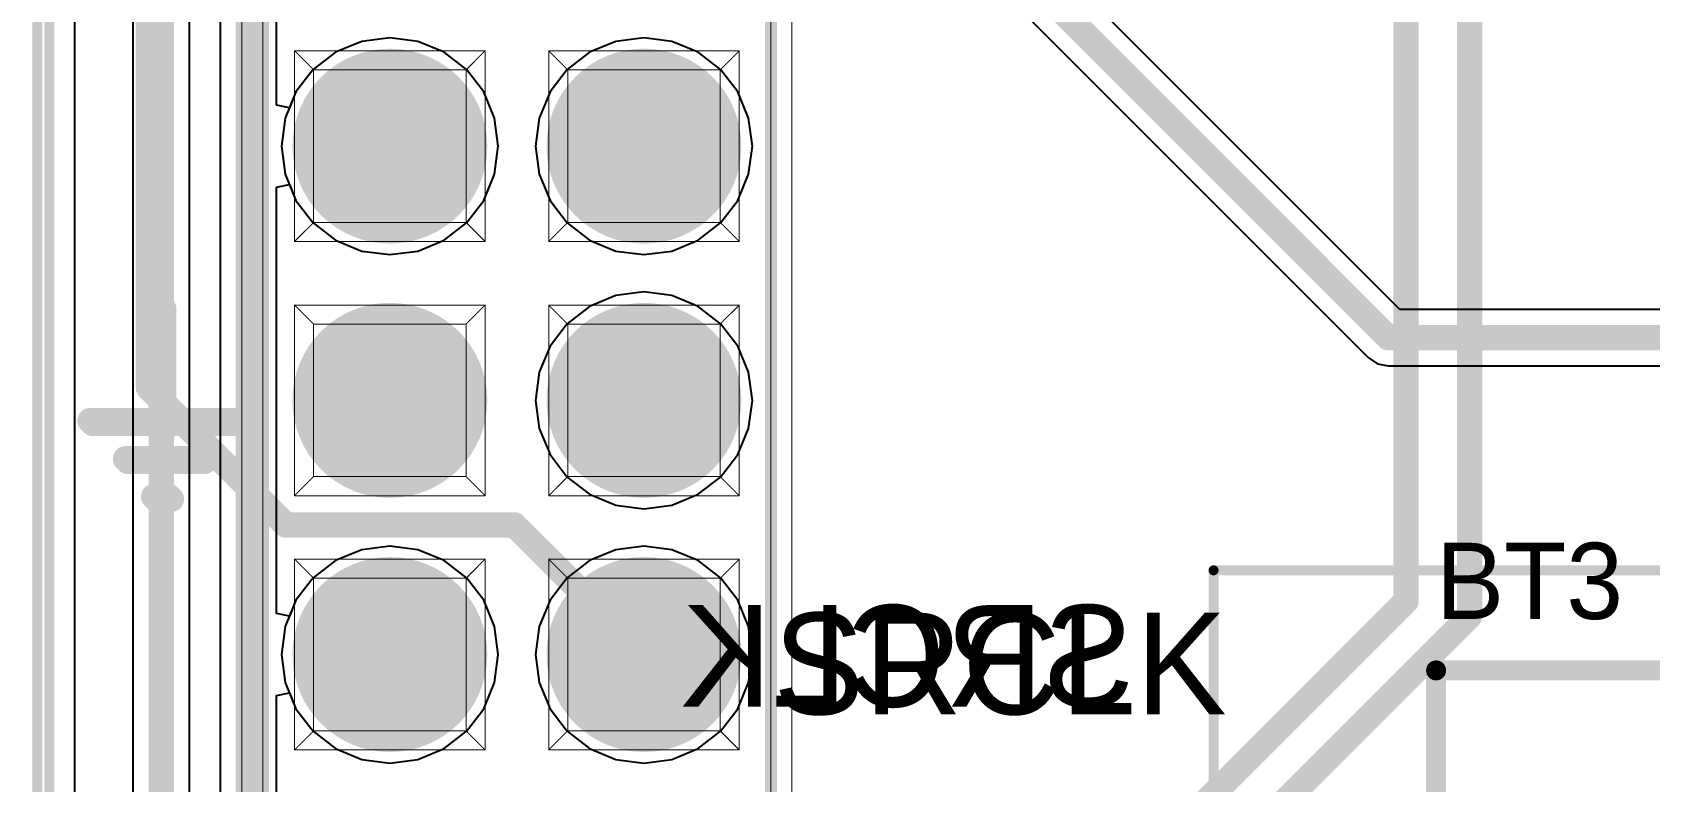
# Model space of a CAD drawing. Header units: millimetres. Extents: x 307 to 423, y 231 to 400.
# Drawn here: x 338.73 to 354.9, y 267.58 to 275.06 of the extents above; entities that cross this region are included whole.
import ezdxf

# ---------------------------------------------------------------- set-up
doc = ezdxf.new("R2010")
doc.units = ezdxf.units.MM
for name, color, linetype in [('BottomLayer', 5, 'Continuous'), ('BottomOverlay', 54, 'Continuous'), ('BottomSolder', 6, 'Continuous'), ('Mechanical1', 6, 'Continuous'), ('Mechanical14', 56, 'Continuous'), ('Mechanical15', 56, 'Continuous'), ('Mechanical16', 56, 'Continuous'), ('Mechanical20', 56, 'Continuous'), ('MidLayer1', 16, 'Continuous'), ('MidLayer2', 76, 'Continuous'), ('MultiLayer', 9, 'Continuous'), ('PadHoleLayer', 156, 'Continuous'), ('TopLayer', 1, 'Continuous'), ('TopOverlay', 2, 'Continuous'), ('TopSolder', 216, 'Continuous')]:
    doc.layers.add(name, color=color, linetype=linetype)

# ---------------------------------------------------------------- blocks, each defined once
blk = doc.blocks.new('CON_SAMTEC_TSW_135_07_X_D_468')
at = {"layer": 'BottomLayer', "const_width": 0.925}
for points in [[(14.778, 1.27, 1), (15.702, 1.27, 1)], [(17.318, 1.27, 1), (18.242, 1.27, 1)], [(19.858, 1.27, 1), (20.782, 1.27, 1)], [(14.778, -1.27, 1), (15.702, -1.27, 1)], [(17.318, -1.27, 1), (18.242, -1.27, 1)], [(19.858, -1.27, 1), (20.782, -1.27, 1)]]:
    blk.add_lwpolyline(points, format="xyb", close=True, dxfattribs=at)
at = {"layer": 'BottomSolder', "const_width": 0.975}
for points in [[(14.753, 1.27, 1), (15.727, 1.27, 1)], [(17.293, 1.27, 1), (18.267, 1.27, 1)], [(19.833, 1.27, 1), (20.807, 1.27, 1)], [(14.753, -1.27, 1), (15.727, -1.27, 1)], [(17.293, -1.27, 1), (18.267, -1.27, 1)], [(19.833, -1.27, 1), (20.807, -1.27, 1)]]:
    blk.add_lwpolyline(points, format="xyb", close=True, dxfattribs=at)
at = {"layer": 'Mechanical14', "const_width": 0.01}
for points in [[(44.45, 2.54), (-44.45, 2.54)], [(14.287, 0.318), (14.287, 2.223)], [(16.192, 2.223), (14.287, 2.223)], [(14.478, 2.032), (14.287, 2.223)], [(16.002, 2.032), (16.192, 2.223)], [(16.192, 0.318), (16.192, 2.223)], [(16.828, 0.318), (16.828, 2.223)], [(18.733, 2.223), (16.828, 2.223)], [(17.018, 2.032), (16.828, 2.223)], [(18.542, 2.032), (18.733, 2.223)], [(18.733, 0.318), (18.733, 2.223)], [(19.367, 0.318), (19.367, 2.223)], [(19.558, 2.032), (19.367, 2.223)], [(21.273, 2.223), (19.367, 2.223)], [(21.082, 2.032), (21.273, 2.223)], [(21.273, 0.318), (21.273, 2.223)], [(14.478, 0.508), (14.478, 2.032)], [(16.002, 2.032), (14.478, 2.032)], [(16.002, 0.508), (16.002, 2.032)], [(17.018, 0.508), (17.018, 2.032)], [(18.542, 2.032), (17.018, 2.032)], [(18.542, 0.508), (18.542, 2.032)], [(19.558, 0.508), (19.558, 2.032)], [(21.082, 2.032), (19.558, 2.032)], [(21.082, 0.508), (21.082, 2.032)], [(14.287, 0.318), (14.478, 0.508)], [(16.002, 0.508), (14.478, 0.508)], [(16.192, 0.318), (16.002, 0.508)], [(16.828, 0.318), (17.018, 0.508)], [(18.542, 0.508), (17.018, 0.508)], [(18.733, 0.318), (18.542, 0.508)], [(19.367, 0.318), (19.558, 0.508)], [(21.082, 0.508), (19.558, 0.508)], [(21.273, 0.318), (21.082, 0.508)], [(16.192, 0.318), (14.287, 0.318)], [(18.733, 0.318), (16.828, 0.318)], [(21.273, 0.318), (19.367, 0.318)], [(14.287, -2.223), (14.287, -0.318)], [(14.478, -0.508), (14.287, -0.318)], [(16.192, -0.318), (14.287, -0.318)], [(16.002, -0.508), (16.192, -0.318)], [(16.192, -2.223), (16.192, -0.318)], [(16.828, -2.223), (16.828, -0.318)], [(17.018, -0.508), (16.828, -0.318)], [(18.733, -0.318), (16.828, -0.318)], [(18.542, -0.508), (18.733, -0.318)], [(18.733, -2.223), (18.733, -0.318)], [(19.367, -2.223), (19.367, -0.318)], [(19.558, -0.508), (19.367, -0.318)], [(21.273, -0.318), (19.367, -0.318)], [(21.082, -0.508), (21.273, -0.318)], [(21.273, -2.223), (21.273, -0.318)], [(16.002, -0.508), (14.478, -0.508)], [(14.478, -2.032), (14.478, -0.508)], [(16.002, -2.032), (16.002, -0.508)], [(17.018, -2.032), (17.018, -0.508)], [(18.542, -0.508), (17.018, -0.508)], [(18.542, -2.032), (18.542, -0.508)], [(19.558, -2.032), (19.558, -0.508)], [(21.082, -0.508), (19.558, -0.508)], [(21.082, -2.032), (21.082, -0.508)], [(14.287, -2.223), (14.478, -2.032)], [(16.002, -2.032), (14.478, -2.032)], [(16.192, -2.223), (16.002, -2.032)], [(16.828, -2.223), (17.018, -2.032)], [(18.542, -2.032), (17.018, -2.032)], [(18.733, -2.223), (18.542, -2.032)], [(19.367, -2.223), (19.558, -2.032)], [(21.082, -2.032), (19.558, -2.032)], [(21.273, -2.223), (21.082, -2.032)], [(16.192, -2.223), (14.287, -2.223)], [(18.733, -2.223), (16.828, -2.223)], [(21.273, -2.223), (19.367, -2.223)], [(44.45, -2.54), (-44.45, -2.54)]]:
    blk.add_lwpolyline(points, dxfattribs=at)
at = {"layer": 'Mechanical14', "const_width": 0.005}
for points in [[(14.285, 2.223, 1), (14.29, 2.223, 1)], [(14.285, 2.223, 1), (14.29, 2.223, 1)], [(14.285, 2.223, 1), (14.29, 2.223, 1)], [(16.19, 2.223, 1), (16.195, 2.223, 1)], [(16.19, 2.223, 1), (16.195, 2.223, 1)], [(16.19, 2.223, 1), (16.195, 2.223, 1)], [(16.825, 2.223, 1), (16.83, 2.223, 1)], [(16.825, 2.223, 1), (16.83, 2.223, 1)], [(16.825, 2.223, 1), (16.83, 2.223, 1)], [(18.73, 2.223, 1), (18.735, 2.223, 1)], [(18.73, 2.223, 1), (18.735, 2.223, 1)], [(18.73, 2.223, 1), (18.735, 2.223, 1)], [(19.365, 2.223, 1), (19.37, 2.223, 1)], [(19.365, 2.223, 1), (19.37, 2.223, 1)], [(19.365, 2.223, 1), (19.37, 2.223, 1)], [(21.27, 2.223, 1), (21.275, 2.223, 1)], [(21.27, 2.223, 1), (21.275, 2.223, 1)], [(21.27, 2.223, 1), (21.275, 2.223, 1)], [(14.476, 2.032, 1), (14.48, 2.032, 1)], [(14.476, 2.032, 1), (14.48, 2.032, 1)], [(14.476, 2.032, 1), (14.48, 2.032, 1)], [(16, 2.032, 1), (16.004, 2.032, 1)], [(16, 2.032, 1), (16.004, 2.032, 1)], [(16, 2.032, 1), (16.004, 2.032, 1)], [(17.016, 2.032, 1), (17.02, 2.032, 1)], [(17.016, 2.032, 1), (17.02, 2.032, 1)], [(17.016, 2.032, 1), (17.02, 2.032, 1)], [(18.54, 2.032, 1), (18.544, 2.032, 1)], [(18.54, 2.032, 1), (18.544, 2.032, 1)], [(18.54, 2.032, 1), (18.544, 2.032, 1)], [(19.556, 2.032, 1), (19.56, 2.032, 1)], [(19.556, 2.032, 1), (19.56, 2.032, 1)], [(19.556, 2.032, 1), (19.56, 2.032, 1)], [(21.08, 2.032, 1), (21.084, 2.032, 1)], [(21.08, 2.032, 1), (21.084, 2.032, 1)], [(21.08, 2.032, 1), (21.084, 2.032, 1)], [(14.476, 0.508, 1), (14.48, 0.508, 1)], [(14.476, 0.508, 1), (14.48, 0.508, 1)], [(14.476, 0.508, 1), (14.48, 0.508, 1)], [(16, 0.508, 1), (16.004, 0.508, 1)], [(16, 0.508, 1), (16.004, 0.508, 1)], [(16, 0.508, 1), (16.004, 0.508, 1)], [(17.016, 0.508, 1), (17.02, 0.508, 1)], [(17.016, 0.508, 1), (17.02, 0.508, 1)], [(17.016, 0.508, 1), (17.02, 0.508, 1)], [(18.54, 0.508, 1), (18.544, 0.508, 1)], [(18.54, 0.508, 1), (18.544, 0.508, 1)], [(18.54, 0.508, 1), (18.544, 0.508, 1)], [(19.556, 0.508, 1), (19.56, 0.508, 1)], [(19.556, 0.508, 1), (19.56, 0.508, 1)], [(19.556, 0.508, 1), (19.56, 0.508, 1)], [(21.08, 0.508, 1), (21.084, 0.508, 1)], [(21.08, 0.508, 1), (21.084, 0.508, 1)], [(21.08, 0.508, 1), (21.084, 0.508, 1)], [(14.285, 0.318, 1), (14.29, 0.318, 1)], [(14.285, 0.318, 1), (14.29, 0.318, 1)], [(14.285, 0.318, 1), (14.29, 0.318, 1)], [(16.19, 0.318, 1), (16.195, 0.318, 1)], [(16.19, 0.318, 1), (16.195, 0.318, 1)], [(16.19, 0.318, 1), (16.195, 0.318, 1)], [(16.825, 0.318, 1), (16.83, 0.318, 1)], [(16.825, 0.318, 1), (16.83, 0.318, 1)], [(16.825, 0.318, 1), (16.83, 0.318, 1)], [(18.73, 0.318, 1), (18.735, 0.318, 1)], [(18.73, 0.318, 1), (18.735, 0.318, 1)], [(18.73, 0.318, 1), (18.735, 0.318, 1)], [(19.365, 0.318, 1), (19.37, 0.318, 1)], [(19.365, 0.318, 1), (19.37, 0.318, 1)], [(19.365, 0.318, 1), (19.37, 0.318, 1)], [(21.27, 0.318, 1), (21.275, 0.318, 1)], [(21.27, 0.318, 1), (21.275, 0.318, 1)], [(21.27, 0.318, 1), (21.275, 0.318, 1)], [(14.285, -0.318, 1), (14.29, -0.318, 1)], [(14.285, -0.318, 1), (14.29, -0.318, 1)], [(14.285, -0.318, 1), (14.29, -0.318, 1)], [(16.19, -0.318, 1), (16.195, -0.318, 1)], [(16.19, -0.318, 1), (16.195, -0.318, 1)], [(16.19, -0.318, 1), (16.195, -0.318, 1)], [(16.825, -0.318, 1), (16.83, -0.318, 1)], [(16.825, -0.318, 1), (16.83, -0.318, 1)], [(16.825, -0.318, 1), (16.83, -0.318, 1)], [(18.73, -0.318, 1), (18.735, -0.318, 1)], [(18.73, -0.318, 1), (18.735, -0.318, 1)], [(18.73, -0.318, 1), (18.735, -0.318, 1)], [(19.365, -0.318, 1), (19.37, -0.318, 1)], [(19.365, -0.318, 1), (19.37, -0.318, 1)], [(19.365, -0.318, 1), (19.37, -0.318, 1)], [(21.27, -0.318, 1), (21.275, -0.318, 1)], [(21.27, -0.318, 1), (21.275, -0.318, 1)], [(21.27, -0.318, 1), (21.275, -0.318, 1)], [(14.476, -0.508, 1), (14.48, -0.508, 1)], [(14.476, -0.508, 1), (14.48, -0.508, 1)], [(14.476, -0.508, 1), (14.48, -0.508, 1)], [(16, -0.508, 1), (16.004, -0.508, 1)], [(16, -0.508, 1), (16.004, -0.508, 1)], [(16, -0.508, 1), (16.004, -0.508, 1)], [(17.016, -0.508, 1), (17.02, -0.508, 1)], [(17.016, -0.508, 1), (17.02, -0.508, 1)], [(17.016, -0.508, 1), (17.02, -0.508, 1)], [(18.54, -0.508, 1), (18.544, -0.508, 1)], [(18.54, -0.508, 1), (18.544, -0.508, 1)], [(18.54, -0.508, 1), (18.544, -0.508, 1)], [(19.556, -0.508, 1), (19.56, -0.508, 1)], [(19.556, -0.508, 1), (19.56, -0.508, 1)], [(19.556, -0.508, 1), (19.56, -0.508, 1)], [(21.08, -0.508, 1), (21.084, -0.508, 1)], [(21.08, -0.508, 1), (21.084, -0.508, 1)], [(21.08, -0.508, 1), (21.084, -0.508, 1)], [(14.476, -2.032, 1), (14.48, -2.032, 1)], [(14.476, -2.032, 1), (14.48, -2.032, 1)], [(14.476, -2.032, 1), (14.48, -2.032, 1)], [(16, -2.032, 1), (16.004, -2.032, 1)], [(16, -2.032, 1), (16.004, -2.032, 1)], [(16, -2.032, 1), (16.004, -2.032, 1)], [(17.016, -2.032, 1), (17.02, -2.032, 1)], [(17.016, -2.032, 1), (17.02, -2.032, 1)], [(17.016, -2.032, 1), (17.02, -2.032, 1)], [(18.54, -2.032, 1), (18.544, -2.032, 1)], [(18.54, -2.032, 1), (18.544, -2.032, 1)], [(18.54, -2.032, 1), (18.544, -2.032, 1)], [(19.556, -2.032, 1), (19.56, -2.032, 1)], [(19.556, -2.032, 1), (19.56, -2.032, 1)], [(19.556, -2.032, 1), (19.56, -2.032, 1)], [(21.08, -2.032, 1), (21.084, -2.032, 1)], [(21.08, -2.032, 1), (21.084, -2.032, 1)], [(21.08, -2.032, 1), (21.084, -2.032, 1)], [(14.285, -2.223, 1), (14.29, -2.223, 1)], [(14.285, -2.223, 1), (14.29, -2.223, 1)], [(14.285, -2.223, 1), (14.29, -2.223, 1)], [(16.19, -2.223, 1), (16.195, -2.223, 1)], [(16.19, -2.223, 1), (16.195, -2.223, 1)], [(16.19, -2.223, 1), (16.195, -2.223, 1)], [(16.825, -2.223, 1), (16.83, -2.223, 1)], [(16.825, -2.223, 1), (16.83, -2.223, 1)], [(16.825, -2.223, 1), (16.83, -2.223, 1)], [(18.73, -2.223, 1), (18.735, -2.223, 1)], [(18.73, -2.223, 1), (18.735, -2.223, 1)], [(18.73, -2.223, 1), (18.735, -2.223, 1)], [(19.365, -2.223, 1), (19.37, -2.223, 1)], [(19.365, -2.223, 1), (19.37, -2.223, 1)], [(19.365, -2.223, 1), (19.37, -2.223, 1)], [(21.27, -2.223, 1), (21.275, -2.223, 1)], [(21.27, -2.223, 1), (21.275, -2.223, 1)], [(21.27, -2.223, 1), (21.275, -2.223, 1)]]:
    blk.add_lwpolyline(points, format="xyb", close=True, dxfattribs=at)
at = {"layer": 'Mechanical16', "const_width": 0.01}
for points in [[(44.67, 2.75), (-44.67, 2.75)], [(44.67, -2.75), (-44.67, -2.75)]]:
    blk.add_lwpolyline(points, dxfattribs=at)
at = {"layer": 'MidLayer1', "const_width": 0.925}
for points in [[(14.778, 1.27, 1), (15.702, 1.27, 1)], [(17.318, 1.27, 1), (18.242, 1.27, 1)], [(19.858, 1.27, 1), (20.782, 1.27, 1)], [(14.778, -1.27, 1), (15.702, -1.27, 1)], [(17.318, -1.27, 1), (18.242, -1.27, 1)], [(19.858, -1.27, 1), (20.782, -1.27, 1)]]:
    blk.add_lwpolyline(points, format="xyb", close=True, dxfattribs=at)
at = {"layer": 'MidLayer2', "const_width": 0.925}
for points in [[(14.778, 1.27, 1), (15.702, 1.27, 1)], [(17.318, 1.27, 1), (18.242, 1.27, 1)], [(19.858, 1.27, 1), (20.782, 1.27, 1)], [(14.778, -1.27, 1), (15.702, -1.27, 1)], [(17.318, -1.27, 1), (18.242, -1.27, 1)], [(19.858, -1.27, 1), (20.782, -1.27, 1)]]:
    blk.add_lwpolyline(points, format="xyb", close=True, dxfattribs=at)
at = {"layer": 'MultiLayer', "const_width": 0.925}
for points in [[(14.778, 1.27, 1), (15.702, 1.27, 1)], [(17.318, 1.27, 1), (18.242, 1.27, 1)], [(19.858, 1.27, 1), (20.782, 1.27, 1)], [(14.778, -1.27, 1), (15.702, -1.27, 1)], [(17.318, -1.27, 1), (18.242, -1.27, 1)], [(19.858, -1.27, 1), (20.782, -1.27, 1)]]:
    blk.add_lwpolyline(points, format="xyb", close=True, dxfattribs=at)
at = {"layer": 'PadHoleLayer', "const_width": 0.5}
for points in [[(14.99, 1.27, 1), (15.49, 1.27, 1)], [(17.53, 1.27, 1), (18.03, 1.27, 1)], [(20.07, 1.27, 1), (20.57, 1.27, 1)], [(14.99, -1.27, 1), (15.49, -1.27, 1)], [(17.53, -1.27, 1), (18.03, -1.27, 1)], [(20.07, -1.27, 1), (20.57, -1.27, 1)]]:
    blk.add_lwpolyline(points, format="xyb", close=True, dxfattribs=at)
at = {"layer": 'TopLayer', "const_width": 0.925}
for points in [[(14.778, 1.27, 1), (15.702, 1.27, 1)], [(17.318, 1.27, 1), (18.242, 1.27, 1)], [(19.858, 1.27, 1), (20.782, 1.27, 1)], [(14.778, -1.27, 1), (15.702, -1.27, 1)], [(17.318, -1.27, 1), (18.242, -1.27, 1)], [(19.858, -1.27, 1), (20.782, -1.27, 1)]]:
    blk.add_lwpolyline(points, format="xyb", close=True, dxfattribs=at)
at = {"layer": 'TopOverlay', "const_width": 0.12}
for points in [[(44.45, 2.54), (-44.45, 2.54)], [(44.45, -2.54), (-44.45, -2.54)]]:
    blk.add_lwpolyline(points, dxfattribs=at)
at = {"layer": 'TopSolder', "const_width": 0.975}
for points in [[(14.753, 1.27, 1), (15.727, 1.27, 1)], [(17.293, 1.27, 1), (18.267, 1.27, 1)], [(19.833, 1.27, 1), (20.807, 1.27, 1)], [(14.753, -1.27, 1), (15.727, -1.27, 1)], [(17.293, -1.27, 1), (18.267, -1.27, 1)], [(19.833, -1.27, 1), (20.807, -1.27, 1)]]:
    blk.add_lwpolyline(points, format="xyb", close=True, dxfattribs=at)
blk = doc.blocks.new('TS14121260BK260SCRD_478')
at = {"layer": 'Mechanical15', "const_width": 0.1}
for points in [[(0.25, -8.5), (0.25, 3.5)], [(0.25, 3.5), (12.25, 3.5)]]:
    blk.add_lwpolyline(points, dxfattribs=at)
at = {"layer": 'Mechanical15', "const_width": 0.05}
blk.add_lwpolyline([(0.225, 3.5, 1), (0.275, 3.5, 1)], format="xyb", close=True, dxfattribs=at)
blk.add_lwpolyline([(0.225, 3.5, 1), (0.275, 3.5, 1)], format="xyb", close=True, dxfattribs=at)
at = {"layer": 'Mechanical20', "const_width": 0.1}
for points in [[(-1.975, -9.5), (-1.975, 4.5)], [(-1.975, 4.5), (14.475, 4.5)]]:
    blk.add_lwpolyline(points, dxfattribs=at)
at = {"layer": 'Mechanical20', "const_width": 0.05}
blk.add_lwpolyline([(-2, 4.5, 1), (-1.95, 4.5, 1)], format="xyb", close=True, dxfattribs=at)
blk.add_lwpolyline([(-2, 4.5, 1), (-1.95, 4.5, 1)], format="xyb", close=True, dxfattribs=at)
at = {"layer": 'TopOverlay', "const_width": 0.2}
for points in [[(0.25, 1.3), (0.25, 3.5)], [(0.25, 3.5), (12.25, 3.5)]]:
    blk.add_lwpolyline(points, dxfattribs=at)
at = {"layer": 'TopOverlay', "const_width": 0.1}
blk.add_lwpolyline([(0.2, 3.5, 1), (0.3, 3.5, 1)], format="xyb", close=True, dxfattribs=at)
blk.add_lwpolyline([(0.2, 3.5, 1), (0.3, 3.5, 1)], format="xyb", close=True, dxfattribs=at)

msp = doc.modelspace()

# ---------------------------------------------------------------- linework, layer by layer
at = {"layer": 'BottomLayer'}
for p, q in [((339.155, 232.696), (339.155, 362.036)), ((342.023, 274.974), (341.761, 274.866)), ((342.304, 275.011), (342.023, 274.974)), ((342.584, 274.974), (342.304, 275.011)), ((342.846, 274.866), (342.584, 274.974)), ((344.563, 274.974), (344.301, 274.866)), ((344.844, 275.011), (344.563, 274.974)), ((345.124, 274.974), (344.844, 275.011)), ((345.386, 274.866), (345.124, 274.974)), ((341.761, 274.866), (341.537, 274.693)), ((343.07, 274.693), (342.846, 274.866)), ((344.301, 274.866), (344.077, 274.693)), ((345.61, 274.693), (345.386, 274.866)), ((341.537, 274.693), (341.365, 274.469)), ((343.243, 274.469), (343.07, 274.693)), ((344.077, 274.693), (343.905, 274.469)), ((345.783, 274.469), (345.61, 274.693)), ((341.365, 274.469), (341.256, 274.207)), ((343.351, 274.207), (343.243, 274.469)), ((343.905, 274.469), (343.796, 274.207)), ((345.891, 274.207), (345.783, 274.469)), ((341.256, 274.207), (341.219, 273.927)), ((343.388, 273.927), (343.351, 274.207)), ((343.796, 274.207), (343.759, 273.927)), ((345.928, 273.927), (345.891, 274.207)), ((341.219, 273.927), (341.256, 273.646)), ((343.351, 273.646), (343.388, 273.927)), ((343.759, 273.927), (343.796, 273.646)), ((345.891, 273.646), (345.928, 273.927)), ((341.256, 273.646), (341.365, 273.385)), ((343.243, 273.385), (343.351, 273.646)), ((343.796, 273.646), (343.905, 273.385)), ((345.783, 273.385), (345.891, 273.646)), ((341.365, 273.385), (341.537, 273.16)), ((343.07, 273.16), (343.243, 273.385)), ((343.905, 273.385), (344.077, 273.16)), ((345.61, 273.16), (345.783, 273.385)), ((341.537, 273.16), (341.761, 272.988)), ((342.846, 272.988), (343.07, 273.16)), ((344.077, 273.16), (344.301, 272.988)), ((345.386, 272.988), (345.61, 273.16)), ((341.761, 272.988), (342.023, 272.879)), ((342.584, 272.879), (342.846, 272.988)), ((344.301, 272.988), (344.563, 272.879)), ((345.124, 272.879), (345.386, 272.988)), ((342.023, 272.879), (342.304, 272.843)), ((342.304, 272.843), (342.584, 272.879)), ((344.563, 272.879), (344.844, 272.843)), ((344.844, 272.843), (345.124, 272.879)), ((344.844, 272.471), (344.563, 272.434)), ((345.124, 272.434), (344.844, 272.471)), ((344.301, 272.326), (344.077, 272.153)), ((344.563, 272.434), (344.301, 272.326)), ((345.386, 272.326), (345.124, 272.434)), ((345.61, 272.153), (345.386, 272.326)), ((344.077, 272.153), (343.905, 271.929)), ((345.783, 271.929), (345.61, 272.153)), ((343.905, 271.929), (343.796, 271.667)), ((345.891, 271.667), (345.783, 271.929)), ((343.796, 271.667), (343.759, 271.387)), ((345.928, 271.387), (345.891, 271.667)), ((343.759, 271.387), (343.796, 271.106)), ((345.891, 271.106), (345.928, 271.387)), ((343.796, 271.106), (343.905, 270.845)), ((345.783, 270.845), (345.891, 271.106)), ((343.905, 270.845), (344.077, 270.62)), ((345.61, 270.62), (345.783, 270.845)), ((344.077, 270.62), (344.301, 270.448)), ((345.386, 270.448), (345.61, 270.62)), ((344.301, 270.448), (344.563, 270.339)), ((345.124, 270.339), (345.386, 270.448)), ((344.563, 270.339), (344.844, 270.303)), ((344.844, 270.303), (345.124, 270.339)), ((342.023, 269.894), (341.761, 269.786)), ((342.304, 269.931), (342.023, 269.894)), ((342.584, 269.894), (342.304, 269.931)), ((342.846, 269.786), (342.584, 269.894)), ((344.563, 269.894), (344.301, 269.786)), ((344.844, 269.931), (344.563, 269.894)), ((345.124, 269.894), (344.844, 269.931)), ((345.386, 269.786), (345.124, 269.894)), ((341.761, 269.786), (341.537, 269.613)), ((343.07, 269.613), (342.846, 269.786)), ((344.301, 269.786), (344.077, 269.613)), ((345.61, 269.613), (345.386, 269.786)), ((341.537, 269.613), (341.365, 269.389)), ((343.243, 269.389), (343.07, 269.613)), ((344.077, 269.613), (343.905, 269.389)), ((345.783, 269.389), (345.61, 269.613)), ((341.365, 269.389), (341.256, 269.127)), ((343.351, 269.127), (343.243, 269.389)), ((343.905, 269.389), (343.796, 269.127)), ((345.891, 269.127), (345.783, 269.389)), ((341.256, 269.127), (341.219, 268.847)), ((343.388, 268.847), (343.351, 269.127)), ((343.796, 269.127), (343.759, 268.847)), ((345.928, 268.847), (345.891, 269.127)), ((341.219, 268.847), (341.256, 268.566)), ((343.351, 268.566), (343.388, 268.847)), ((343.759, 268.847), (343.796, 268.566)), ((345.891, 268.566), (345.928, 268.847)), ((341.256, 268.566), (341.365, 268.305)), ((343.243, 268.305), (343.351, 268.566)), ((343.796, 268.566), (343.905, 268.305)), ((345.783, 268.305), (345.891, 268.566)), ((341.365, 268.305), (341.537, 268.08)), ((343.07, 268.08), (343.243, 268.305)), ((343.905, 268.305), (344.077, 268.08)), ((345.61, 268.08), (345.783, 268.305)), ((341.537, 268.08), (341.761, 267.908)), ((342.846, 267.908), (343.07, 268.08)), ((344.077, 268.08), (344.301, 267.908)), ((345.386, 267.908), (345.61, 268.08)), ((341.761, 267.908), (342.023, 267.799)), ((342.023, 267.799), (342.304, 267.763)), ((342.304, 267.763), (342.584, 267.799)), ((342.584, 267.799), (342.846, 267.908)), ((344.301, 267.908), (344.563, 267.799)), ((344.563, 267.799), (344.844, 267.763)), ((344.844, 267.763), (345.124, 267.799)), ((345.124, 267.799), (345.386, 267.908))]:
    msp.add_line(p, q, dxfattribs=at)
at = {"layer": 'BottomOverlay', "const_width": 0.254}
for points in [[(340.043, 271.234), (340.043, 272.301)], [(339.332, 271.158), (340.754, 271.158)], [(339.687, 270.777), (340.449, 270.777)], [(339.967, 270.4), (340.12, 270.4)]]:
    msp.add_lwpolyline(points, dxfattribs=at)
at = {"layer": 'BottomOverlay', "const_width": 0.127}
for points in [[(339.979, 272.301, 1), (340.106, 272.301, 1)], [(339.979, 271.234, 1), (340.106, 271.234, 1)], [(339.268, 271.158, 1), (339.395, 271.158, 1)], [(340.691, 271.158, 1), (340.818, 271.158, 1)], [(339.624, 270.777, 1), (339.751, 270.777, 1)], [(340.386, 270.777, 1), (340.513, 270.777, 1)], [(339.903, 270.4, 1), (340.03, 270.4, 1)], [(340.056, 270.4, 1), (340.183, 270.4, 1)]]:
    msp.add_lwpolyline(points, format="xyb", close=True, dxfattribs=at)
at = {"layer": 'Mechanical1', "const_width": 0.1}
for points in [[(338.78, 232.747), (338.78, 362.087)], [(338.9, 232.696), (338.9, 362.036)]]:
    msp.add_lwpolyline(points, dxfattribs=at)
at = {"layer": 'MidLayer1'}
for p, q in [((339.155, 232.696), (339.155, 362.036)), ((342.023, 274.974), (341.761, 274.866)), ((342.304, 275.011), (342.023, 274.974)), ((342.584, 274.974), (342.304, 275.011)), ((342.846, 274.866), (342.584, 274.974)), ((344.563, 274.974), (344.301, 274.866)), ((344.844, 275.011), (344.563, 274.974)), ((345.124, 274.974), (344.844, 275.011)), ((345.386, 274.866), (345.124, 274.974)), ((341.761, 274.866), (341.537, 274.693)), ((343.07, 274.693), (342.846, 274.866)), ((344.301, 274.866), (344.077, 274.693)), ((345.61, 274.693), (345.386, 274.866)), ((341.537, 274.693), (341.365, 274.469)), ((343.243, 274.469), (343.07, 274.693)), ((344.077, 274.693), (343.905, 274.469)), ((345.783, 274.469), (345.61, 274.693)), ((341.365, 274.469), (341.256, 274.207)), ((343.351, 274.207), (343.243, 274.469)), ((343.905, 274.469), (343.796, 274.207)), ((345.891, 274.207), (345.783, 274.469)), ((341.256, 274.207), (341.219, 273.927)), ((343.388, 273.927), (343.351, 274.207)), ((343.796, 274.207), (343.759, 273.927)), ((345.928, 273.927), (345.891, 274.207)), ((341.219, 273.927), (341.256, 273.646)), ((343.351, 273.646), (343.388, 273.927)), ((343.759, 273.927), (343.796, 273.646)), ((345.891, 273.646), (345.928, 273.927)), ((341.256, 273.646), (341.365, 273.385)), ((343.243, 273.385), (343.351, 273.646)), ((343.796, 273.646), (343.905, 273.385)), ((345.783, 273.385), (345.891, 273.646)), ((341.365, 273.385), (341.537, 273.16)), ((343.07, 273.16), (343.243, 273.385)), ((343.905, 273.385), (344.077, 273.16)), ((345.61, 273.16), (345.783, 273.385)), ((341.537, 273.16), (341.761, 272.988)), ((342.846, 272.988), (343.07, 273.16)), ((344.077, 273.16), (344.301, 272.988)), ((345.386, 272.988), (345.61, 273.16)), ((341.761, 272.988), (342.023, 272.879)), ((342.584, 272.879), (342.846, 272.988)), ((344.301, 272.988), (344.563, 272.879)), ((345.124, 272.879), (345.386, 272.988)), ((342.023, 272.879), (342.304, 272.843)), ((342.304, 272.843), (342.584, 272.879)), ((344.563, 272.879), (344.844, 272.843)), ((344.844, 272.843), (345.124, 272.879)), ((344.844, 272.471), (344.563, 272.434)), ((345.124, 272.434), (344.844, 272.471)), ((344.301, 272.326), (344.077, 272.153)), ((344.563, 272.434), (344.301, 272.326)), ((345.386, 272.326), (345.124, 272.434)), ((345.61, 272.153), (345.386, 272.326)), ((344.077, 272.153), (343.905, 271.929)), ((345.783, 271.929), (345.61, 272.153)), ((343.905, 271.929), (343.796, 271.667)), ((345.891, 271.667), (345.783, 271.929)), ((343.796, 271.667), (343.759, 271.387)), ((345.928, 271.387), (345.891, 271.667)), ((343.759, 271.387), (343.796, 271.106)), ((345.891, 271.106), (345.928, 271.387)), ((343.796, 271.106), (343.905, 270.845)), ((345.783, 270.845), (345.891, 271.106)), ((343.905, 270.845), (344.077, 270.62)), ((345.61, 270.62), (345.783, 270.845)), ((344.077, 270.62), (344.301, 270.448)), ((345.386, 270.448), (345.61, 270.62)), ((344.301, 270.448), (344.563, 270.339)), ((345.124, 270.339), (345.386, 270.448)), ((344.563, 270.339), (344.844, 270.303)), ((344.844, 270.303), (345.124, 270.339)), ((342.023, 269.894), (341.761, 269.786)), ((342.304, 269.931), (342.023, 269.894)), ((342.584, 269.894), (342.304, 269.931)), ((342.846, 269.786), (342.584, 269.894)), ((344.563, 269.894), (344.301, 269.786)), ((344.844, 269.931), (344.563, 269.894)), ((345.124, 269.894), (344.844, 269.931)), ((345.386, 269.786), (345.124, 269.894)), ((341.761, 269.786), (341.537, 269.613)), ((343.07, 269.613), (342.846, 269.786)), ((344.301, 269.786), (344.077, 269.613)), ((345.61, 269.613), (345.386, 269.786)), ((341.537, 269.613), (341.365, 269.389)), ((343.243, 269.389), (343.07, 269.613)), ((344.077, 269.613), (343.905, 269.389)), ((345.783, 269.389), (345.61, 269.613)), ((341.365, 269.389), (341.256, 269.127)), ((343.351, 269.127), (343.243, 269.389)), ((343.905, 269.389), (343.796, 269.127)), ((345.891, 269.127), (345.783, 269.389)), ((341.256, 269.127), (341.219, 268.847)), ((343.388, 268.847), (343.351, 269.127)), ((343.796, 269.127), (343.759, 268.847)), ((345.928, 268.847), (345.891, 269.127)), ((341.219, 268.847), (341.256, 268.566)), ((343.351, 268.566), (343.388, 268.847)), ((343.759, 268.847), (343.796, 268.566)), ((345.891, 268.566), (345.928, 268.847)), ((341.256, 268.566), (341.365, 268.305)), ((343.243, 268.305), (343.351, 268.566)), ((343.796, 268.566), (343.905, 268.305)), ((345.783, 268.305), (345.891, 268.566)), ((341.365, 268.305), (341.537, 268.08)), ((343.07, 268.08), (343.243, 268.305)), ((343.905, 268.305), (344.077, 268.08)), ((345.61, 268.08), (345.783, 268.305)), ((341.537, 268.08), (341.761, 267.908)), ((342.846, 267.908), (343.07, 268.08)), ((344.077, 268.08), (344.301, 267.908)), ((345.386, 267.908), (345.61, 268.08)), ((341.761, 267.908), (342.023, 267.799)), ((342.023, 267.799), (342.304, 267.763)), ((342.304, 267.763), (342.584, 267.799)), ((342.584, 267.799), (342.846, 267.908)), ((344.301, 267.908), (344.563, 267.799)), ((344.563, 267.799), (344.844, 267.763)), ((344.844, 267.763), (345.124, 267.799)), ((345.124, 267.799), (345.386, 267.908))]:
    msp.add_line(p, q, dxfattribs=at)
at = {"layer": 'MidLayer2', "const_width": 0.254}
for points in [[(339.891, 271.514), (339.891, 293.967)], [(352.464, 269.38), (352.464, 282.616)], [(353.099, 269.228), (353.099, 282.309)], [(339.891, 271.514), (341.262, 270.142)], [(341.262, 270.142), (343.548, 270.142)], [(343.548, 270.142), (344.844, 268.847)], [(348.188, 265.105), (352.464, 269.38)], [(346.393, 262.522), (353.099, 269.228)]]:
    msp.add_lwpolyline(points, dxfattribs=at)
at = {"layer": 'MidLayer2', "const_width": 0.127}
for points in [[(339.827, 271.514, 1), (339.954, 271.514, 1)], [(339.827, 271.514, 1), (339.954, 271.514, 1)], [(341.199, 270.142, 1), (341.326, 270.142, 1)], [(341.199, 270.142, 1), (341.326, 270.142, 1)], [(343.485, 270.142, 1), (343.612, 270.142, 1)], [(343.485, 270.142, 1), (343.612, 270.142, 1)], [(352.4, 269.38, 1), (352.527, 269.38, 1)], [(352.4, 269.38, 1), (352.527, 269.38, 1)], [(353.035, 269.228, 1), (353.162, 269.228, 1)], [(353.035, 269.228, 1), (353.162, 269.228, 1)], [(344.78, 268.847, 1), (344.907, 268.847, 1)]]:
    msp.add_lwpolyline(points, format="xyb", close=True, dxfattribs=at)
at = {"layer": 'TopLayer'}
for p, q in [((339.155, 232.696), (339.155, 362.036)), ((339.735, 305.967), (339.735, 244.209)), ((340.3, 244.326), (340.3, 305.85)), ((340.607, 288.87), (340.607, 257.866)), ((352.403, 272.296), (347.895, 276.804)), ((347.412, 276.488), (352.086, 271.814)), ((341.172, 274.336), (341.172, 276.058)), ((342.023, 274.974), (341.761, 274.866)), ((342.304, 275.011), (342.023, 274.974)), ((342.584, 274.974), (342.304, 275.011)), ((342.846, 274.866), (342.584, 274.974)), ((344.563, 274.974), (344.301, 274.866)), ((344.844, 275.011), (344.563, 274.974)), ((345.124, 274.974), (344.844, 275.011)), ((345.386, 274.866), (345.124, 274.974)), ((341.761, 274.866), (341.537, 274.693)), ((343.07, 274.693), (342.846, 274.866)), ((344.301, 274.866), (344.077, 274.693)), ((345.61, 274.693), (345.386, 274.866)), ((341.537, 274.693), (341.365, 274.469)), ((343.243, 274.469), (343.07, 274.693)), ((344.077, 274.693), (343.905, 274.469)), ((345.783, 274.469), (345.61, 274.693)), ((341.365, 274.469), (341.299, 274.31)), ((343.351, 274.207), (343.243, 274.469)), ((343.905, 274.469), (343.796, 274.207)), ((345.891, 274.207), (345.783, 274.469)), ((341.299, 274.31), (341.172, 274.336)), ((343.388, 273.927), (343.351, 274.207)), ((343.796, 274.207), (343.759, 273.927)), ((345.928, 273.927), (345.891, 274.207)), ((343.351, 273.646), (343.388, 273.927)), ((343.759, 273.927), (343.796, 273.646)), ((345.891, 273.646), (345.928, 273.927)), ((343.243, 273.385), (343.351, 273.646)), ((343.796, 273.646), (343.905, 273.385)), ((345.783, 273.385), (345.891, 273.646)), ((341.172, 273.518), (341.299, 273.543)), ((341.172, 269.256), (341.172, 273.518)), ((341.299, 273.543), (341.365, 273.385)), ((341.365, 273.385), (341.537, 273.16)), ((343.07, 273.16), (343.243, 273.385)), ((343.905, 273.385), (344.077, 273.16)), ((345.61, 273.16), (345.783, 273.385)), ((341.537, 273.16), (341.761, 272.988)), ((342.846, 272.988), (343.07, 273.16)), ((344.077, 273.16), (344.301, 272.988)), ((345.386, 272.988), (345.61, 273.16)), ((341.761, 272.988), (342.023, 272.879)), ((342.584, 272.879), (342.846, 272.988)), ((344.301, 272.988), (344.563, 272.879)), ((345.124, 272.879), (345.386, 272.988)), ((342.023, 272.879), (342.304, 272.843)), ((342.304, 272.843), (342.584, 272.879)), ((344.563, 272.879), (344.844, 272.843)), ((344.844, 272.843), (345.124, 272.879)), ((344.844, 272.471), (344.563, 272.434)), ((345.124, 272.434), (344.844, 272.471)), ((344.301, 272.326), (344.077, 272.153)), ((344.563, 272.434), (344.301, 272.326)), ((345.386, 272.326), (345.124, 272.434)), ((345.61, 272.153), (345.386, 272.326)), ((360.042, 272.296), (352.403, 272.296)), ((344.077, 272.153), (343.905, 271.929)), ((345.783, 271.929), (345.61, 272.153)), ((343.905, 271.929), (343.796, 271.667)), ((345.891, 271.667), (345.783, 271.929)), ((352.086, 271.814), (352.178, 271.753)), ((343.796, 271.667), (343.759, 271.387)), ((345.928, 271.387), (345.891, 271.667)), ((352.178, 271.753), (352.286, 271.731)), ((352.286, 271.731), (352.286, 271.731)), ((352.286, 271.731), (360.042, 271.731)), ((343.759, 271.387), (343.796, 271.106)), ((345.891, 271.106), (345.928, 271.387)), ((343.796, 271.106), (343.905, 270.845)), ((345.783, 270.845), (345.891, 271.106)), ((343.905, 270.845), (344.077, 270.62)), ((345.61, 270.62), (345.783, 270.845)), ((344.077, 270.62), (344.301, 270.448)), ((345.386, 270.448), (345.61, 270.62)), ((344.301, 270.448), (344.563, 270.339)), ((345.124, 270.339), (345.386, 270.448)), ((344.563, 270.339), (344.844, 270.303)), ((344.844, 270.303), (345.124, 270.339)), ((342.023, 269.894), (341.761, 269.786)), ((342.304, 269.931), (342.023, 269.894)), ((342.584, 269.894), (342.304, 269.931)), ((342.846, 269.786), (342.584, 269.894)), ((344.563, 269.894), (344.301, 269.786)), ((344.844, 269.931), (344.563, 269.894)), ((345.124, 269.894), (344.844, 269.931)), ((345.386, 269.786), (345.124, 269.894)), ((341.761, 269.786), (341.537, 269.613)), ((343.07, 269.613), (342.846, 269.786)), ((344.301, 269.786), (344.077, 269.613)), ((345.61, 269.613), (345.386, 269.786)), ((341.537, 269.613), (341.365, 269.389)), ((343.243, 269.389), (343.07, 269.613)), ((344.077, 269.613), (343.905, 269.389)), ((345.783, 269.389), (345.61, 269.613)), ((341.365, 269.389), (341.299, 269.23)), ((343.351, 269.127), (343.243, 269.389)), ((343.905, 269.389), (343.796, 269.127)), ((345.891, 269.127), (345.783, 269.389)), ((341.299, 269.23), (341.172, 269.256)), ((343.388, 268.847), (343.351, 269.127)), ((343.796, 269.127), (343.759, 268.847)), ((345.928, 268.847), (345.891, 269.127)), ((343.351, 268.566), (343.388, 268.847)), ((343.759, 268.847), (343.796, 268.566)), ((345.891, 268.566), (345.928, 268.847)), ((341.172, 268.438), (341.299, 268.463)), ((341.172, 266.716), (341.172, 268.438)), ((341.299, 268.463), (341.365, 268.305)), ((343.243, 268.305), (343.351, 268.566)), ((343.796, 268.566), (343.905, 268.305)), ((345.783, 268.305), (345.891, 268.566)), ((341.365, 268.305), (341.537, 268.08)), ((343.07, 268.08), (343.243, 268.305)), ((343.905, 268.305), (344.077, 268.08)), ((345.61, 268.08), (345.783, 268.305)), ((341.537, 268.08), (341.761, 267.908)), ((342.846, 267.908), (343.07, 268.08)), ((344.077, 268.08), (344.301, 267.908)), ((345.386, 267.908), (345.61, 268.08)), ((341.761, 267.908), (342.023, 267.799)), ((342.023, 267.799), (342.304, 267.763)), ((342.304, 267.763), (342.584, 267.799)), ((342.584, 267.799), (342.846, 267.908)), ((344.301, 267.908), (344.563, 267.799)), ((344.563, 267.799), (344.844, 267.763)), ((344.844, 267.763), (345.124, 267.799)), ((345.124, 267.799), (345.386, 267.908))]:
    msp.add_line(p, q, dxfattribs=at)
at = {"layer": 'TopLayer', "const_width": 0.254}
for points in [[(340.018, 305.967), (340.018, 244.209)], [(340.889, 257.866), (340.889, 288.87)], [(347.612, 276.687), (352.286, 272.014)], [(352.286, 272.014), (360.592, 272.014)]]:
    msp.add_lwpolyline(points, dxfattribs=at)
at = {"layer": 'TopLayer', "const_width": 0.127}
msp.add_lwpolyline([(352.222, 272.014, 1), (352.349, 272.014, 1)], format="xyb", close=True, dxfattribs=at)
msp.add_lwpolyline([(352.222, 272.014, 1), (352.349, 272.014, 1)], format="xyb", close=True, dxfattribs=at)
at = {"layer": 'TopOverlay', "const_width": 0.254}
for points in [[(340.018, 271.26), (340.018, 272.327)], [(339.306, 271.184), (340.729, 271.184)], [(339.662, 270.803), (340.424, 270.803)], [(339.941, 270.425), (340.094, 270.425)]]:
    msp.add_lwpolyline(points, dxfattribs=at)
at = {"layer": 'TopOverlay', "const_width": 0.127}
for points in [[(339.954, 272.327, 1), (340.081, 272.327, 1)], [(339.954, 271.26, 1), (340.081, 271.26, 1)], [(339.243, 271.184, 1), (339.37, 271.184, 1)], [(340.665, 271.184, 1), (340.792, 271.184, 1)], [(339.598, 270.803, 1), (339.725, 270.803, 1)], [(340.36, 270.803, 1), (340.487, 270.803, 1)], [(339.878, 270.425, 1), (340.005, 270.425, 1)], [(340.031, 270.425, 1), (340.158, 270.425, 1)]]:
    msp.add_lwpolyline(points, format="xyb", close=True, dxfattribs=at)

# ---------------------------------------------------------------- block references
at = {"rotation": 270}
msp.add_blockref('CON_SAMTEC_TSW_135_07_X_D_468', (343.574, 289.167), dxfattribs=at)
msp.add_blockref('TS14121260BK260SCRD_478', (352.514, 265.188))

# ---------------------------------------------------------------- texts
at = {"layer": 'BottomOverlay', "text_generation_flag": 2}
msp.add_text('SRCLK', height=1.016, rotation=360, dxfattribs=at).set_placement((349.746, 268.325))
at = {"layer": 'TopOverlay'}
msp.add_text('BT3', height=0.762, dxfattribs=at).set_placement((352.764, 269.202))
msp.add_text('SRCLK', height=1.016, rotation=360, dxfattribs=at).set_placement((346.139, 268.249))

doc.saveas('drawing.dxf')
